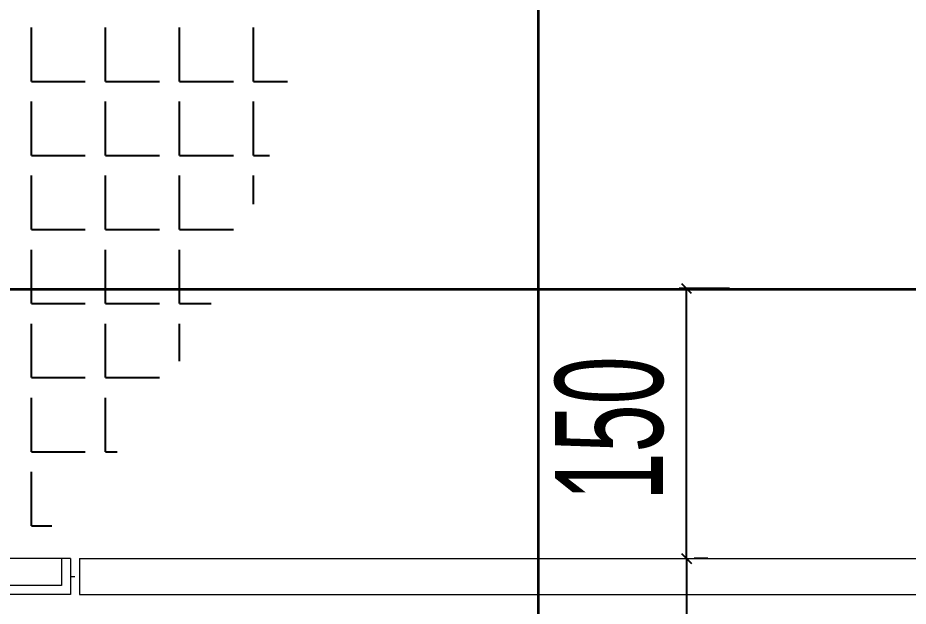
# Model space of a CAD drawing. Header units: inches. Extents: x -7543 to -822, y 102837 to 190349.
# Drawn here: x -837.18746 to -837.16267, y 102837.04026 to 102837.05665 of the extents above; entities that cross this region are included whole.
import ezdxf

# ---------------------------------------------------------------- set-up
doc = ezdxf.new("R2010")
doc.units = ezdxf.units.IN
doc.header["$MEASUREMENT"] = 0
for name, pattern in [('__ZG_T_P__9', [22, 1, -10, 1, -10]), ('ACAD_ISO03W100', [30, 12, -18]), ('DASHED2', [9.525, 6.35, -3.175])]:
    doc.linetypes.add(name, pattern=pattern)
doc.layers.get('0').update_dxf_attribs({"lineweight": 25})
doc.layers.add('BALKON', color=7, linetype='Continuous', lineweight=20, true_color=0xffaaa9)
doc.layers.add('DUVAR', color=7, linetype='Continuous', lineweight=35, true_color=0xfc4642)
for name, color, linetype, lineweight in [('ICOL', 55, 'Continuous', 25), ('TARAMA', 8, 'Continuous', 25), ('ÇEKME MESAFESİ', 7, 'Continuous', 20)]:
    doc.layers.add(name, color=color, linetype=linetype, lineweight=lineweight)
doc.styles.add('OLCU', font='tromand.shx', dxfattribs={"width": 0.6, "height": 12})

msp = doc.modelspace()

# ---------------------------------------------------------------- linework, layer by layer
at = {"color": 0, "linetype": 'ByBlock', "lineweight": -2}
for p, q in [((-837.168708, 102837.048971), (-837.168978, 102837.049241)), ((-837.168708, 102837.041452), (-837.168978, 102837.041722)), ((-837.168978, 102837.041722), (-837.168708, 102837.041452))]:
    msp.add_line(p, q, dxfattribs=at)
at = {"layer": 'BALKON'}
for p, q in [((-837.185996, 102837.041587), (-837.204996, 102837.041587)), ((-837.186246, 102837.041587), (-837.186246, 102837.040837)), ((-837.185996, 102837.041587), (-837.185996, 102837.040587)), ((-837.185746, 102837.041587), (-837.185746, 102837.040587)), ((-837.185746, 102837.041587), (-837.147621, 102837.041587)), ((-837.185996, 102837.041087), (-837.185871, 102837.041087)), ((-837.186246, 102837.040837), (-837.204996, 102837.040837)), ((-837.185996, 102837.040587), (-837.204996, 102837.040587)), ((-837.185746, 102837.040587), (-837.147621, 102837.040587))]:
    msp.add_line(p, q, dxfattribs=at)
at = {"layer": 'DUVAR', "linetype": 'ACAD_ISO03W100'}
msp.add_line((-837.172966, 102837.033291), (-837.172966, 102837.083038), dxfattribs=at)
at = {"layer": 'DUVAR', "linetype": '__ZG_T_P__9'}
msp.add_line((-837.242996, 102837.049087), (-837.146121, 102837.049087), dxfattribs=at)
at = {"layer": 'ICOL', "color": 53}
for p, q in [((-837.167643, 102837.049106), (-837.169053, 102837.049106)), ((-837.168247, 102837.041587), (-837.168633, 102837.041587)), ((-837.168247, 102837.041587), (-837.168633, 102837.041587))]:
    msp.add_line(p, q, dxfattribs=at)
at = {"layer": 'ICOL'}
for q in [(-837.168843, 102837.049106), (-837.168843, 102837.024106)]:
    msp.add_line((-837.168843, 102837.041587), q, dxfattribs=at)
at = {"layer": 'TARAMA'}
for p, q in [((-837.187082, 102837.054878), (-837.187082, 102837.056378)), ((-837.18502, 102837.054878), (-837.18502, 102837.056378)), ((-837.182957, 102837.054878), (-837.182957, 102837.056378)), ((-837.180895, 102837.054878), (-837.180895, 102837.056378)), ((-837.187082, 102837.054878), (-837.185582, 102837.054878)), ((-837.18502, 102837.054878), (-837.18352, 102837.054878)), ((-837.182957, 102837.054878), (-837.181457, 102837.054878)), ((-837.180895, 102837.054878), (-837.179954, 102837.054878)), ((-837.187082, 102837.052815), (-837.187082, 102837.054315)), ((-837.18502, 102837.052815), (-837.18502, 102837.054315)), ((-837.182957, 102837.052815), (-837.182957, 102837.054315)), ((-837.180895, 102837.052815), (-837.180895, 102837.054315)), ((-837.187082, 102837.052815), (-837.185582, 102837.052815)), ((-837.18502, 102837.052815), (-837.18352, 102837.052815)), ((-837.182957, 102837.052815), (-837.181457, 102837.052815)), ((-837.180895, 102837.052815), (-837.180456, 102837.052815)), ((-837.187082, 102837.050753), (-837.187082, 102837.052253)), ((-837.18502, 102837.050753), (-837.18502, 102837.052253)), ((-837.182957, 102837.050753), (-837.182957, 102837.052253)), ((-837.180895, 102837.051455), (-837.180895, 102837.052253)), ((-837.187082, 102837.050753), (-837.185582, 102837.050753)), ((-837.18502, 102837.050753), (-837.18352, 102837.050753)), ((-837.182957, 102837.050753), (-837.181457, 102837.050753)), ((-837.187082, 102837.04911), (-837.187082, 102837.05019)), ((-837.18502, 102837.049109), (-837.18502, 102837.05019)), ((-837.182957, 102837.049109), (-837.182957, 102837.05019)), ((-837.187082, 102837.04869), (-837.187082, 102837.049087)), ((-837.18502, 102837.04869), (-837.18502, 102837.049087)), ((-837.182957, 102837.04869), (-837.182957, 102837.049087)), ((-837.187082, 102837.04869), (-837.185582, 102837.04869)), ((-837.18502, 102837.04869), (-837.18352, 102837.04869)), ((-837.182957, 102837.04869), (-837.182073, 102837.04869)), ((-837.187082, 102837.046628), (-837.187082, 102837.048128)), ((-837.18502, 102837.046628), (-837.18502, 102837.048128)), ((-837.182957, 102837.047082), (-837.182957, 102837.048128)), ((-837.187082, 102837.046628), (-837.185582, 102837.046628)), ((-837.18502, 102837.046628), (-837.18352, 102837.046628)), ((-837.187082, 102837.044565), (-837.187082, 102837.046065)), ((-837.18502, 102837.044565), (-837.18502, 102837.046065)), ((-837.187082, 102837.044565), (-837.185582, 102837.044565)), ((-837.18502, 102837.044565), (-837.184691, 102837.044565)), ((-837.187082, 102837.042503), (-837.187082, 102837.044003)), ((-837.187082, 102837.042503), (-837.186511, 102837.042503))]:
    msp.add_line(p, q, dxfattribs=at)
at = {"layer": 'ÇEKME MESAFESİ', "linetype": 'DASHED2', "ltscale": 10}
msp.add_line((-837.187945, 102837.04911), (-837.049829, 102837.049082), dxfattribs=at)

# ---------------------------------------------------------------- texts
at = {"layer": 'ICOL', "style": 'OLCU', "width": 0.6}
msp.add_text('150', height=0.003, rotation=90, dxfattribs=at).set_placement((-837.169503, 102837.043204))

doc.saveas('drawing.dxf')
